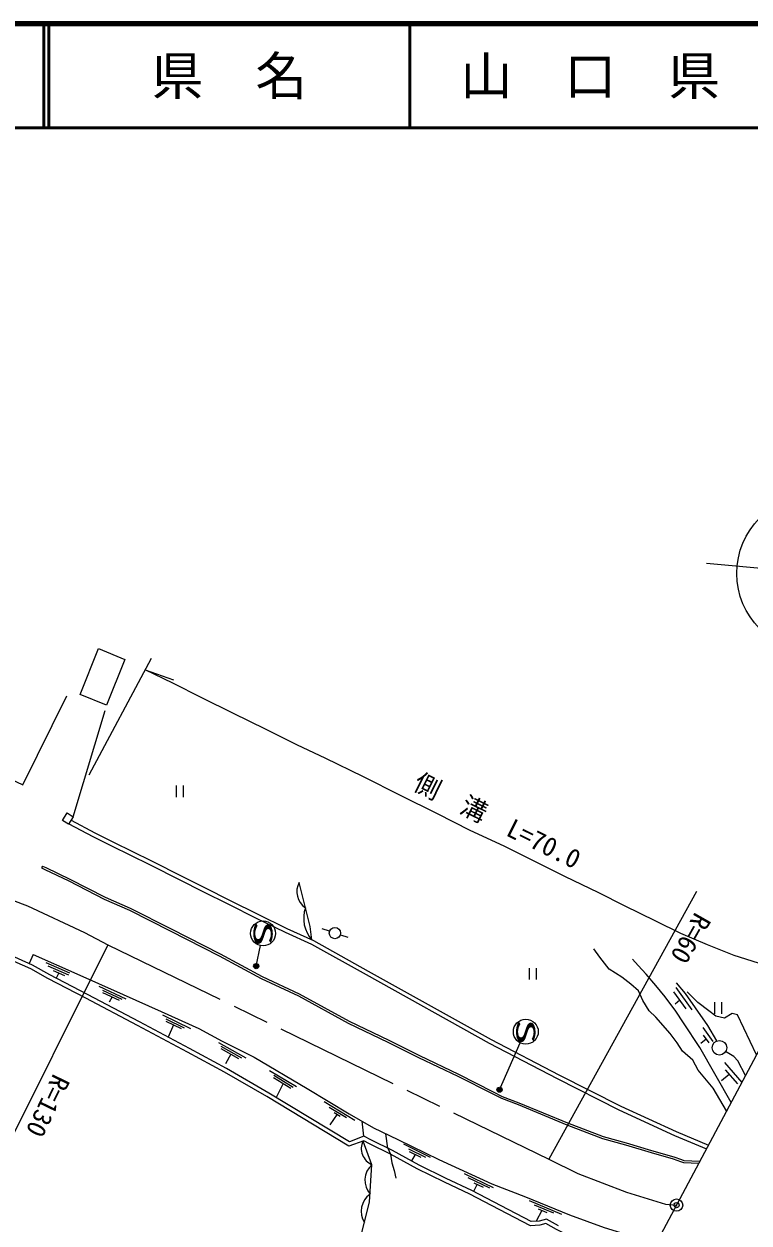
# Model space of a CAD drawing. Units: millimetres at full size, sheet at 1:1000; details may follow other scales. Extents: x 40000 to 680000, y 20000 to 380000.
# Drawn here: x 295842 to 365666, y 264574 to 380000 of the extents above; entities that cross this region are included whole.
import ezdxf
from ezdxf.enums import TextEntityAlignment as Align

# ---------------------------------------------------------------- set-up
doc = ezdxf.new("R2010")
doc.units = ezdxf.units.MM
doc.header["$LTSCALE"] = 1000
doc.header["$PDMODE"] = 32
doc.header["$PDSIZE"] = 500
doc.linetypes.add('CHAIN', pattern=[18.5, 12, -1.5, 3.5, -1.5])
for name, color, linetype, lineweight in [('M-BGD', 7, 'Continuous', 25), ('M-BGD-EXST', 7, 'Continuous', 25), ('M-BMK', 2, 'CHAIN', 13), ('M-BMK-OTRS', 5, 'Continuous', 25), ('M-BMK-SRVR', 3, 'Continuous', 25), ('M-STR-HTXT', 7, 'Continuous', 13), ('M-STR-STRC', 7, 'Continuous', 25), ('M-TTL', 2, 'Continuous', 140), ('M-TTL-LINE', 7, 'Continuous', 50)]:
    doc.layers.add(name, color=color, linetype=linetype, lineweight=lineweight)
doc.layers.add('M-OTRS', color=6, linetype='Continuous')
doc.layers.add('M-TTL-TXT', color=7, linetype='Continuous')
doc.styles.add('@ＭＳ ゴシック', font='')
doc.styles.add('ＭＳ ゴシック', font='')
doc.styles.get('@ＭＳ ゴシック').set_extended_font_data('@MS Gothic')
doc.styles.get('ＭＳ ゴシック').set_extended_font_data('MS Gothic')

msp = doc.modelspace()

# ---------------------------------------------------------------- hatches: boundary and pattern name
at = {"layer": 'M-BGD-EXST'}
for points in [[(317984, 289187, 1), (318423, 289426, 0.41421), (318084, 289526, 0.41421)], [(317984, 289187, 0.41421), (318323, 289087, 0.41421), (318423, 289426, 1)], [(341421, 277285, 1), (341860, 277525, 0.41421), (341521, 277625, 0.41421)], [(341421, 277285, 0.41421), (341760, 277186, 0.41421), (341860, 277525, 1)]]:
    msp.add_hatch(color=256, dxfattribs=at).paths.add_polyline_path(points)

# ---------------------------------------------------------------- linework, layer by layer
at = {"layer": 'M-BGD'}
for p, q in [((300585, 303681), (303653, 313905)), ((310496, 306693), (310496, 305575)), ((311162, 306693), (311162, 305575)), ((325266, 292662), (324555, 292899)), ((326310, 292314), (327021, 292077)), ((296723, 290410), (296343, 289558)), ((297937, 289646), (300222, 288644)), ((298130, 289343), (300142, 288461)), ((298668, 288889), (299752, 288413)), ((299210, 288651), (298944, 288140)), ((344498, 289119), (344498, 288001)), ((345165, 289119), (345165, 288001)), ((303043, 287380), (305658, 286160)), ((303398, 286994), (305280, 286115)), ((303411, 286767), (305005, 286023)), ((304329, 286338), (304043, 285820)), ((358390, 286844), (359596, 285195)), ((358602, 287233), (360167, 285091)), ((358993, 286020), (358563, 285643)), ((362357, 285842), (362357, 284724)), ((363024, 285842), (363024, 284724)), ((309194, 284624), (311879, 283296)), ((309511, 284021), (310971, 283299)), ((309519, 284240), (311279, 283369)), ((366390, 280771), (364550, 284628)), ((310241, 283660), (309717, 282479)), ((361219, 283410), (362188, 282055)), ((314590, 281952), (317193, 280492)), ((361533, 282284), (361013, 281869)), ((361265, 282658), (361801, 281909)), ((314809, 281600), (316801, 280482)), ((314813, 281368), (316493, 280426)), ((315755, 280840), (315242, 279891)), ((363305, 280032), (364966, 278097)), ((363375, 279336), (364547, 277970)), ((319497, 279272), (322100, 277701)), ((319871, 278579), (321555, 277563)), ((319896, 278797), (321777, 277662)), ((363762, 278885), (363016, 278271)), ((320812, 278011), (320113, 276666)), ((324755, 276272), (327698, 274476)), ((325241, 275742), (326898, 274731)), ((325993, 275048), (325295, 274034)), ((325700, 275227), (326286, 274870)), ((328579, 272927), (328410, 274371)), ((330894, 271776), (330674, 273168)), ((332376, 272184), (334965, 270917)), ((332868, 271720), (334500, 270921)), ((332935, 271465), (334073, 270908)), ((333504, 271186), (333161, 270559)), ((338220, 269350), (341038, 268002)), ((338572, 268960), (340677, 267953)), ((339485, 268302), (339129, 267614)), ((339172, 268451), (340076, 268019)), ((344492, 266734), (347611, 265439)), ((344985, 266312), (346832, 265546)), ((345711, 265794), (345167, 264742)), ((345368, 265937), (346190, 265595))]:
    msp.add_line(p, q, dxfattribs=at)
for points in [[(303015, 319867), (305561, 318828), (303795, 314418), (301249, 315458)], [(300004, 304051), (300585, 303681), (300126, 302958), (299544, 303328)]]:
    msp.add_lwpolyline(points, close=True, dxfattribs=at)
for points in [[(293506, 318449), (292446, 316099), (291820, 316400), (290877, 314437), (291478, 314099), (289399, 309729), (295740, 306744), (299961, 315323)], [(300158, 303009), (302469, 301789), (304273, 300887), (307938, 299077), (310914, 297569), (312996, 296534), (315595, 295248), (318125, 293967), (320994, 292580), (323528, 291406), (328799, 288484), (340650, 281902), (347176, 278481), (353140, 275477), (358488, 273012), (361564, 271708)], [(300374, 303348), (302652, 302145), (304451, 301245), (308116, 299435), (311094, 297927), (313174, 296893), (315774, 295605), (318302, 294325), (321165, 292941), (323709, 291763), (328993, 288833), (340840, 282254), (347358, 278837), (353314, 275837), (358650, 273377), (361753, 272062)], [(323570, 291828), (323398, 293111), (322345, 297363)], [(363509, 275360), (362228, 277565), (360756, 279290), (360239, 280246), (359256, 281122), (358749, 281930), (358058, 282825), (356683, 284388), (356050, 285011), (355436, 286003), (355017, 286921), (354296, 287583), (353419, 288235), (352183, 289014), (351285, 290177), (350711, 290975)], [(347313, 264314), (346155, 264955), (345466, 264764), (344691, 264706), (341787, 266238), (338971, 267696), (336511, 268863), (333894, 270159), (331319, 271565), (329306, 272563), (328579, 272927), (327181, 272401), (319420, 277085), (315351, 279446), (311776, 281386), (306959, 283943), (301974, 286563), (298323, 288464), (296673, 289411), (293968, 290616), (293818, 290247)], [(355707, 260708), (352153, 261887), (349794, 262733), (348515, 263261), (347126, 263960), (346105, 264526), (345535, 264368), (344606, 264299), (341602, 265884), (338793, 267338), (336337, 268503), (333709, 269804), (331134, 271210), (329128, 272205), (328556, 272491), (327141, 271958), (319216, 276741), (315155, 279098), (311587, 281033), (306772, 283589), (301789, 286208), (298131, 288113), (296491, 289054), (293818, 290247)], [(296723, 290410), (300945, 288551), (305396, 286563), (309056, 284941), (312674, 283304), (314932, 282086), (317997, 280541), (323116, 277529), (327155, 275098), (329502, 273738), (331846, 272599), (335788, 270692), (340897, 268352), (344127, 267083), (348372, 265367), (351717, 264131), (354545, 263265), (356721, 262612)], [(363945, 276179), (360920, 281479), (359362, 283855), (358605, 284982), (357604, 286355), (356700, 287441), (355770, 288521), (355000, 289355), (354433, 289985)], [(362564, 282099), (361684, 283604), (360514, 285292), (359533, 286654), (358694, 287698)], [(364550, 284628), (364029, 284753), (363317, 284295), (362483, 284475), (361803, 284999), (360723, 285792), (359716, 286831)], [(365324, 278770), (364576, 280176), (364219, 280598), (363415, 281084)], [(328217, 262980), (329131, 266605), (329356, 270190), (328498, 272469)], [(330894, 271776), (331134, 271210), (331277, 270369), (331479, 269623), (331661, 268888)]]:
    msp.add_lwpolyline(points, dxfattribs=at)
for centre, radius in [((325788, 292488), 550), ((362816, 281446), 700)]:
    msp.add_circle(centre, radius, dxfattribs=at)
for centre, radius, start, end in [((323972, 296474), 1854, 151.37603, 236.46004), ((325863, 293901), 3091, 160.57703, 222.12969), ((330000, 271734), 1672, 153.90081, 247.3633), ((330701, 268679), 2023, 131.65771, 221.15625), ((330309, 265704), 1996, 124.53431, 212.79819)]:
    msp.add_arc(centre, radius, start, end, dxfattribs=at)
at = {"layer": 'M-BGD-EXST'}
for p, q in [((318204, 289306), (318621, 291282)), ((318204, 289306), (318621, 291282)), ((341640, 277405), (343620, 281926)), ((341640, 277405), (343620, 281926))]:
    msp.add_line(p, q, dxfattribs=at)
for centre, radius in [((318867, 292456), 1200), ((318867, 292456), 1200), ((318204, 289306), 250), ((318204, 289306), 250), ((344170, 282993), 1200), ((344170, 282993), 1200), ((341640, 277405), 250), ((341640, 277405), 250)]:
    msp.add_circle(centre, radius, dxfattribs=at)
at = {"layer": 'M-BMK'}
msp.add_lwpolyline([(169055, 299351), (234588, 304889), (240271, 305310), (246712, 305415), (255308, 305108), (258869, 304817), (263521, 304270), (268930, 303252), (271814, 302775), (279899, 300778), (286778, 298697), (296180, 295103), (301656, 292554), (303929, 291358), (346374, 270708), (349185, 269346), (353869, 267557), (357631, 266399), (358685, 266300)], dxfattribs=at)
at = {"layer": 'M-BMK-OTRS'}
msp.add_line((345963, 242408), (371406, 290192), dxfattribs=at)
at = {"layer": 'M-BMK-SRVR'}
msp.add_line((382485, 326147), (361572, 328061), dxfattribs=at)
for centre, radius in [((371986, 327108), 7500), ((358685, 266300), 600)]:
    msp.add_circle(centre, radius, dxfattribs=at)
at = {"layer": 'M-OTRS'}
msp.add_point((358685, 266300), dxfattribs=at)
at = {"layer": 'M-STR-HTXT'}
for p, q in [((302118, 307707), (308113, 318935)), ((360598, 296478), (346374, 270708)), ((303929, 291358), (293098, 269685))]:
    msp.add_line(p, q, dxfattribs=at)
msp.add_lwpolyline([(370547, 288577), (367201, 289387), (364246, 290332), (361675, 291343), (359103, 292454), (356684, 293625), (353666, 295119), (351201, 296351), (347925, 297937), (344851, 299473), (342093, 300845), (338821, 302366), (335681, 303968), (332105, 305732), (328539, 307516), (324857, 309310), (322194, 310588), (319113, 312115), (316009, 313636), (312960, 315146), (310175, 316530), (307513, 317812), (310233, 316880)], dxfattribs=at)
at = {"layer": 'M-STR-STRC'}
msp.add_line((297632, 298936), (297545, 298756), dxfattribs=at)
for points in [[(297545, 298756), (297866, 298612), (300169, 297499), (303569, 295761), (305989, 294691), (309912, 292716), (314638, 290306), (318699, 288120), (322268, 286449), (327060, 283822), (330883, 281992), (333842, 280512), (337615, 278711), (340928, 277028), (341817, 276579), (343434, 275969), (348116, 274029), (351568, 272722), (353774, 272091), (356231, 271360), (358362, 270739), (359081, 270503), (359359, 270396), (360835, 270338)], [(297632, 298936), (297951, 298793), (300258, 297678), (303655, 295942), (306074, 294872), (310003, 292895), (314731, 290483), (318789, 288299), (322359, 286627), (327151, 284000), (330970, 282171), (333930, 280692), (337703, 278891), (341019, 277207), (341898, 276762), (343508, 276155), (348190, 274215), (351631, 272912), (353830, 272283), (356287, 271552), (358421, 270930), (359148, 270691), (359400, 270594), (360939, 270535)]]:
    msp.add_lwpolyline(points, dxfattribs=at)
at = {"layer": 'M-TTL'}
msp.add_line((680000, 380000), (40000, 380000), dxfattribs=at)
at = {"layer": 'M-TTL-LINE'}
for p, q in [((297750, 380000), (297750, 370000)), ((298250, 380000), (298250, 370000)), ((333000, 380000), (333000, 370000)), ((40000, 370000), (680000, 370000))]:
    msp.add_line(p, q, dxfattribs=at)

# ---------------------------------------------------------------- texts
at = {"layer": 'M-BGD-EXST', "style": '@ＭＳ ゴシック', "width": 2}
for p in [(318867, 292456), (344170, 282993)]:
    msp.add_text('S', height=1833, rotation=270, dxfattribs=at).set_placement(p, align=Align.MIDDLE_CENTER)
at = {"layer": 'M-STR-HTXT', "style": 'ＭＳ ゴシック'}
for s, rotation, p in [('側\u3000溝\u3000L=70.0', 333.642, (340782, 302002)), ('R=60', 240.499, (358783, 292690)), ('R=130', 244.195, (296834, 276473))]:
    msp.add_text(s, height=1833, rotation=rotation, dxfattribs=at).set_placement(p, align=Align.BOTTOM_CENTER)
at = {"layer": 'M-TTL-TXT', "style": 'ＭＳ ゴシック'}
for s, p in [('県\u3000名', (315625, 375000)), ('山\u3000口\u3000県', (350375, 375000))]:
    msp.add_text(s, height=3666, dxfattribs=at).set_placement(p, align=Align.MIDDLE_CENTER)

doc.saveas('drawing.dxf')
